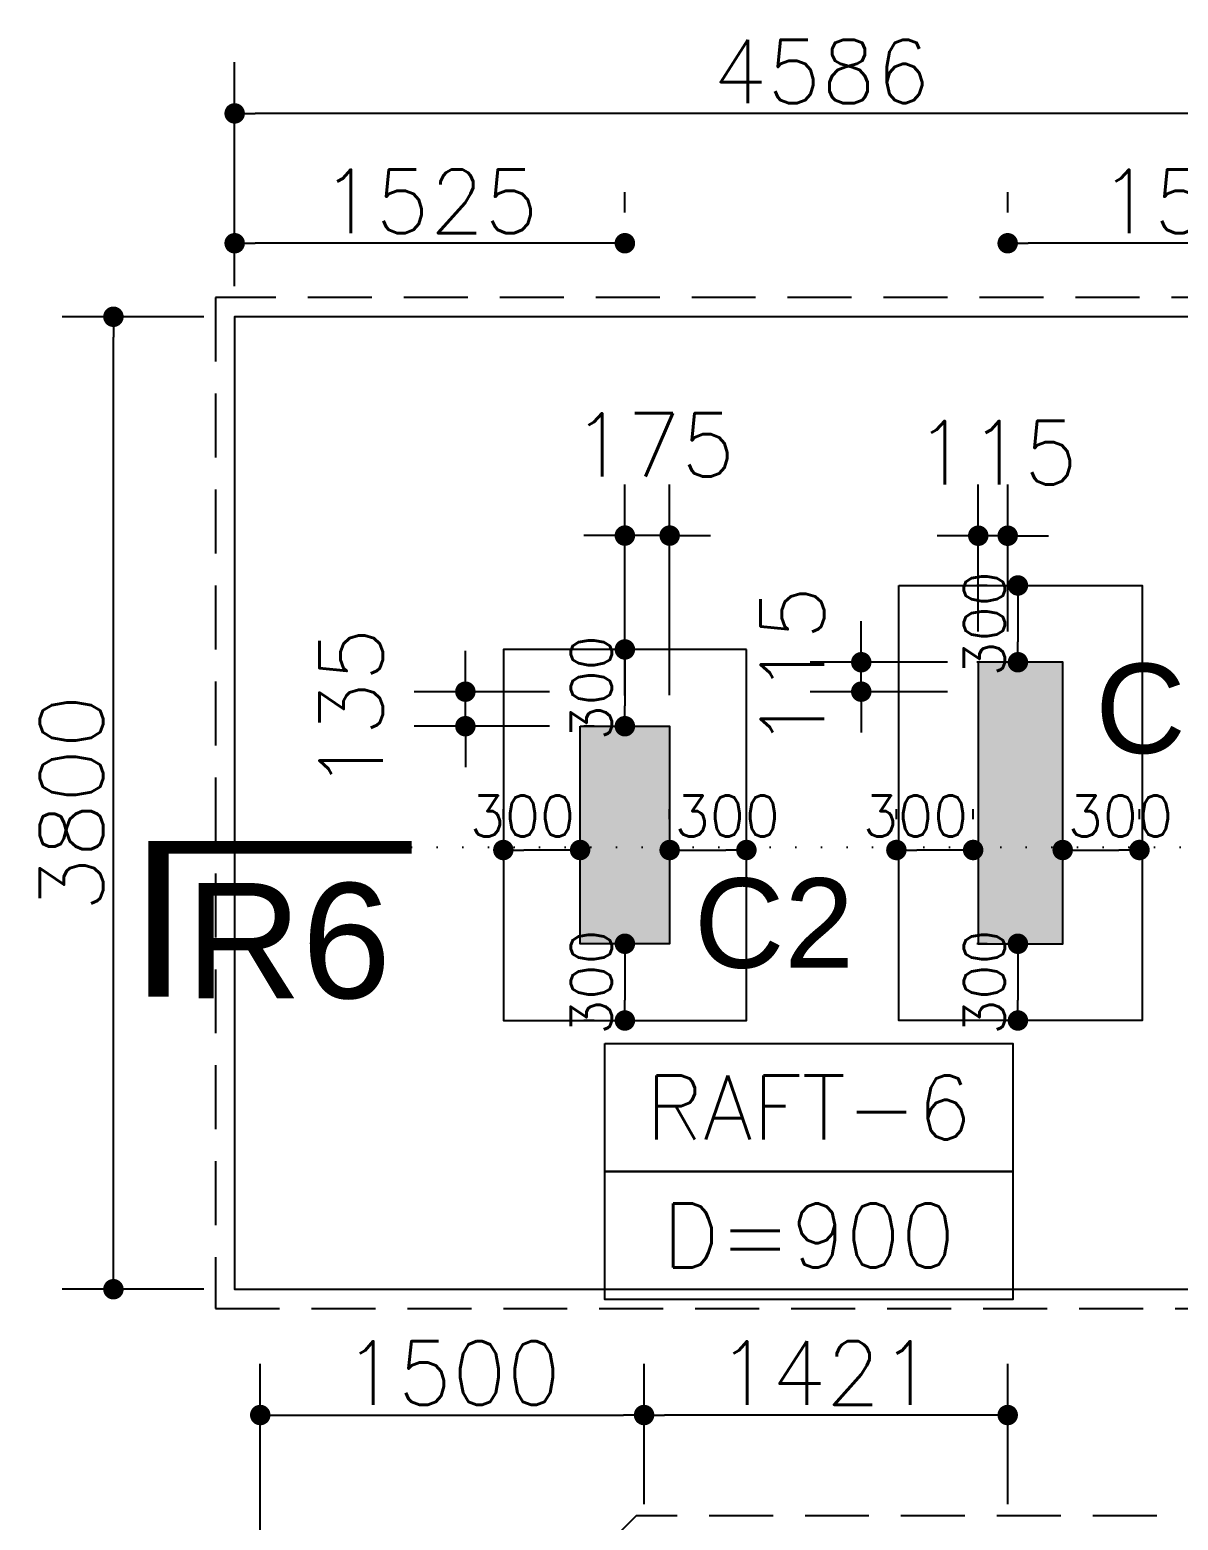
# Model space of a CAD drawing. Extents: x -200722 to 834823, y -494970 to 88783.
# Drawn here: x 509475 to 513963, y 33297 to 39121 of the extents above; entities that cross this region are included whole.
import ezdxf
from ezdxf.enums import TextEntityAlignment as Align

# ---------------------------------------------------------------- set-up
doc = ezdxf.new("R2010")
doc.units = 0
doc.header["$LTSCALE"] = 100
doc.header["$MEASUREMENT"] = 0
doc.header["$PDMODE"] = 34
doc.linetypes.add('DOT', pattern=[0.25, 0, -0.25])
doc.linetypes.add('HIDDEN', pattern=[0.375, 0.25, -0.125])
doc.layers.get('0').update_dxf_attribs({"linetype": 'CONTINUOUS'})
doc.layers.get('DEFPOINTS').update_dxf_attribs({"linetype": 'CONTINUOUS'})
for name, color, linetype in [('B_BOX', 11, 'CONTINUOUS'), ('BEAM', 4, 'CONTINUOUS'), ('COL. SHED. STEEL.', 6, 'CONTINUOUS'), ('COL_H', 235, 'CONTINUOUS'), ('DIM', 3, 'CONTINUOUS'), ('F_EXEC', 3, 'HIDDEN'), ('F_FTG1', 11, 'CONTINUOUS'), ('TEXT', 2, 'CONTINUOUS')]:
    doc.layers.add(name, color=color, linetype=linetype)
doc.styles.add('AR', font='arial.ttf')
doc.styles.add('ROMANS', font='romans.shx')
doc.styles.get("Standard").update_dxf_attribs({"font": 'simplex.shx'})
doc.styles.add('TIMES-N', font='arial.ttf')
doc.dimstyles.new('STANDARD$0', dxfattribs={"dimtxt": 2.5, "dimasz": 2.5, "dimexe": 2, "dimexo": 0.7, "dimgap": 0.9, "dimtad": 1, "dimdec": 0, "dimdsep": 46, "dimtxsty": 'ROMANS', "dimcen": 0.09, "dimclrd": 4, "dimclre": 4, "dimclrt": 3, "dimadec": 0, "dimazin": 0, "dimtfac": 1, "dimtdec": 0, "dimtmove": 0, "dimatfit": 3, "dimfxl": 1, "dimtolj": 1, "dimtzin": 0, "dimarcsym": 0})

# ---------------------------------------------------------------- blocks, each defined once
blk = doc.blocks.new('DOT')
at = {"color": 0, "linetype": 'ByBlock'}
blk.add_line((-0.5, 0), (-1, 0), dxfattribs=at)
at = {"color": 0, "linetype": 'ByBlock', "const_width": 0.5}
blk.add_lwpolyline([(-0.25, 0, 1), (0.25, 0, 1)], format="xyb", close=True, dxfattribs=at)
blk = doc.blocks.new('*D2330')
at = {"layer": 'BEAM', "color": 0, "lineweight": -2, "transparency": 16777216}
for p, q in [((510275.5, 38406.7), (510275.5, 38486.7)), ((511800.5, 38406.7), (511800.5, 38486.7)), ((511720.5, 38286.7), (510355.5, 38286.7))]:
    blk.add_line(p, q, dxfattribs=at)
at = {"layer": 'DEFPOINTS', "color": 0, "lineweight": -3, "transparency": 16777216}
for p in [(510275.5, 38286.7, 7446.6), (510275.5, 38286.7), (511800.5, 38286.7, 7446.6)]:
    blk.add_point(p, dxfattribs=at)
at = {"layer": 'BEAM', "color": 0, "lineweight": -2, "transparency": 16777216, "xscale": 80, "yscale": 80, "zscale": 80, "rotation": 180}
blk.add_blockref('DOT', (510275.5, 38286.7), dxfattribs=at)
at = {"layer": 'BEAM', "color": 0, "lineweight": -2, "transparency": 16777216, "xscale": 80, "yscale": 80, "zscale": 80}
blk.add_blockref('DOT', (511800.5, 38286.7), dxfattribs=at)
at = {"layer": 'BEAM', "color": 0, "transparency": 16777216, "insert": (511038, 38450.7), "char_height": 248, "attachment_point": 5}
blk.add_mtext('\\A1;1525', dxfattribs=at)
blk = doc.blocks.new('_DOT')
at = {"color": 0, "linetype": 'ByBlock'}
blk.add_line((-0.5, 0), (-1, 0), dxfattribs=at)
at = {"color": 0, "linetype": 'ByBlock', "const_width": 0.5}
blk.add_lwpolyline([(-0.25, 0, 1), (0.25, 0, 1)], format="xyb", close=True, dxfattribs=at)
blk = doc.blocks.new('*D2331')
at = {"layer": 'BEAM', "color": 0, "lineweight": -2, "transparency": 16777216}
for p, q in [((511177.2, 36614.4), (511177.2, 36694.4)), ((511505.5, 36534.4), (510977.2, 36534.4)), ((511177.2, 36399.4), (511177.2, 36534.4)), ((511505.5, 36399.4), (510977.2, 36399.4)), ((511177.2, 36319.4), (511177.2, 36239.4))]:
    blk.add_line(p, q, dxfattribs=at)
at = {"layer": 'DEFPOINTS', "color": 0, "lineweight": -3, "transparency": 16777216}
for p in [(511177.2, 36534.4), (511625.5, 36534.4, 7446.6), (511625.5, 36399.4, 7446.6)]:
    blk.add_point(p, dxfattribs=at)
at = {"layer": 'BEAM', "color": 0, "lineweight": -2, "transparency": 16777216, "xscale": 80, "yscale": 80, "zscale": 80}
for p, rotation in [((511177.2, 36534.4), 270), ((511177.2, 36399.4), 90)]:
    blk.add_blockref('DOT', p, dxfattribs=dict(at, rotation=rotation))
at = {"layer": 'BEAM', "color": 0, "transparency": 16777216, "insert": (510730.5, 36466.9), "char_height": 248, "attachment_point": 5, "rotation": 90}
blk.add_mtext('\\A1;135', dxfattribs=at)
blk = doc.blocks.new('*D2332')
at = {"layer": 'BEAM', "color": 0, "lineweight": -2, "transparency": 16777216}
for p, q in [((511800.5, 36519.8), (511800.5, 37344.3)), ((511975.5, 36520.3), (511975.5, 37344.3)), ((511720.5, 37144.3), (511640.5, 37144.3)), ((511975.5, 37144.3), (511800.5, 37144.3)), ((512055.5, 37144.3), (512135.5, 37144.3))]:
    blk.add_line(p, q, dxfattribs=at)
at = {"layer": 'DEFPOINTS', "color": 0, "lineweight": -3, "transparency": 16777216}
for p in [(511800.5, 37144.3), (511800.5, 36399.8, 7446.6), (511975.5, 36400.3, 7446.6)]:
    blk.add_point(p, dxfattribs=at)
at = {"layer": 'BEAM', "color": 0, "lineweight": -2, "transparency": 16777216, "xscale": 80, "yscale": 80, "zscale": 80}
blk.add_blockref('DOT', (511800.5, 37144.3), dxfattribs=at)
at = {"layer": 'BEAM', "color": 0, "lineweight": -2, "transparency": 16777216, "xscale": 80, "yscale": 80, "zscale": 80, "rotation": 180}
blk.add_blockref('DOT', (511975.5, 37144.3), dxfattribs=at)
at = {"layer": 'BEAM', "color": 0, "transparency": 16777216, "insert": (511913.6, 37498.7), "char_height": 248, "attachment_point": 5}
blk.add_mtext('\\A1;175', dxfattribs=at)
blk = doc.blocks.new('*D2333')
at = {"layer": 'BEAM', "color": 0, "lineweight": -2, "transparency": 16777216}
for p, q in [((512724.3, 36729.4), (512724.3, 36809.4)), ((513061.5, 36649.4), (512524.3, 36649.4)), ((512724.3, 36534.4), (512724.3, 36649.4)), ((513061.5, 36534.4), (512524.3, 36534.4)), ((512724.3, 36454.4), (512724.3, 36374.4))]:
    blk.add_line(p, q, dxfattribs=at)
at = {"layer": 'DEFPOINTS', "color": 0, "lineweight": -3, "transparency": 16777216}
for p in [(512724.3, 36649.4), (513181.5, 36649.4, 7446.6), (513181.5, 36534.4, 7446.6)]:
    blk.add_point(p, dxfattribs=at)
at = {"layer": 'BEAM', "color": 0, "lineweight": -2, "transparency": 16777216, "xscale": 80, "yscale": 80, "zscale": 80}
for p, rotation in [((512724.3, 36649.4), 270), ((512724.3, 36534.4), 90)]:
    blk.add_blockref('DOT', p, dxfattribs=dict(at, rotation=rotation))
at = {"layer": 'BEAM', "color": 0, "transparency": 16777216, "insert": (512455, 36629.8), "char_height": 248, "attachment_point": 5, "rotation": 90}
blk.add_mtext('\\A1;115', dxfattribs=at)
blk = doc.blocks.new('*D2334')
at = {"layer": 'BEAM', "color": 0, "lineweight": -2, "transparency": 16777216}
for p, q in [((513181.5, 36769.4), (513181.5, 37343.8)), ((513296.5, 36769.4), (513296.5, 37343.8)), ((513101.5, 37143.8), (513021.5, 37143.8)), ((513296.5, 37143.8), (513181.5, 37143.8)), ((513376.5, 37143.8), (513456.5, 37143.8))]:
    blk.add_line(p, q, dxfattribs=at)
at = {"layer": 'DEFPOINTS', "color": 0, "lineweight": -3, "transparency": 16777216}
for p in [(513181.5, 37143.8), (513181.5, 36649.4, 7446.6), (513296.5, 36649.4, 7446.6)]:
    blk.add_point(p, dxfattribs=at)
at = {"layer": 'BEAM', "color": 0, "lineweight": -2, "transparency": 16777216, "xscale": 80, "yscale": 80, "zscale": 80}
blk.add_blockref('DOT', (513181.5, 37143.8), dxfattribs=at)
at = {"layer": 'BEAM', "color": 0, "lineweight": -2, "transparency": 16777216, "xscale": 80, "yscale": 80, "zscale": 80, "rotation": 180}
blk.add_blockref('DOT', (513296.5, 37143.8), dxfattribs=at)
at = {"layer": 'BEAM', "color": 0, "transparency": 16777216, "insert": (513252.6, 37468.6), "char_height": 248, "attachment_point": 5}
blk.add_mtext('\\A1;115', dxfattribs=at)
blk = doc.blocks.new('*D2538')
at = {"layer": 'BEAM', "color": 0, "lineweight": -2, "transparency": 16777216}
for p, q in [((510275.5, 38119.4), (510275.5, 38994)), ((514861.5, 38119.4), (514861.5, 38994)), ((514781.5, 38794), (510355.5, 38794))]:
    blk.add_line(p, q, dxfattribs=at)
at = {"layer": 'DEFPOINTS', "color": 0, "lineweight": -3, "transparency": 16777216}
for p in [(510275.5, 38794), (510275.5, 37999.4, 7446.6), (514861.5, 37999.4, 7446.6)]:
    blk.add_point(p, dxfattribs=at)
at = {"layer": 'BEAM', "color": 0, "lineweight": -2, "transparency": 16777216, "xscale": 80, "yscale": 80, "zscale": 80, "rotation": 180}
blk.add_blockref('DOT', (510275.5, 38794), dxfattribs=at)
at = {"layer": 'BEAM', "color": 0, "lineweight": -2, "transparency": 16777216, "xscale": 80, "yscale": 80, "zscale": 80}
blk.add_blockref('DOT', (514861.5, 38794), dxfattribs=at)
at = {"layer": 'BEAM', "color": 0, "transparency": 16777216, "insert": (512568.5, 38958), "char_height": 248, "attachment_point": 5}
blk.add_mtext('\\A1;4586', dxfattribs=at)
blk = doc.blocks.new('*D2539')
at = {"layer": 'BEAM', "color": 0, "lineweight": -2, "transparency": 16777216}
for p, q in [((510155.5, 37999.4), (509601.7, 37999.4)), ((509801.7, 34279.4), (509801.7, 37919.4)), ((510155.5, 34199.4), (509601.7, 34199.4))]:
    blk.add_line(p, q, dxfattribs=at)
at = {"layer": 'DEFPOINTS', "color": 0, "lineweight": -3, "transparency": 16777216}
for p in [(509801.7, 37999.4), (510275.5, 37999.4, 7446.6), (510275.5, 34199.4, 7446.6)]:
    blk.add_point(p, dxfattribs=at)
at = {"layer": 'BEAM', "color": 0, "lineweight": -2, "transparency": 16777216, "xscale": 80, "yscale": 80, "zscale": 80}
for p, rotation in [((509801.7, 37999.4), 90), ((509801.7, 34199.4), 270)]:
    blk.add_blockref('DOT', p, dxfattribs=dict(at, rotation=rotation))
at = {"layer": 'BEAM', "color": 0, "transparency": 16777216, "insert": (509637.7, 36099.4), "char_height": 248, "attachment_point": 5, "rotation": 90}
blk.add_mtext('\\A1;3800', dxfattribs=at)
blk = doc.blocks.new('*D2568')
at = {"layer": 'BEAM', "color": 0, "lineweight": -2, "transparency": 16777216}
for p, q in [((513296.5, 38406.7), (513296.5, 38486.7)), ((514861.5, 38406.7), (514861.5, 38486.7)), ((514781.5, 38286.7), (513376.5, 38286.7))]:
    blk.add_line(p, q, dxfattribs=at)
at = {"layer": 'DEFPOINTS', "color": 0, "lineweight": -3, "transparency": 16777216}
for p in [(513296.5, 38286.7, 7446.6), (513296.5, 38286.7), (514861.5, 38286.7, 7446.6)]:
    blk.add_point(p, dxfattribs=at)
at = {"layer": 'BEAM', "color": 0, "lineweight": -2, "transparency": 16777216, "xscale": 80, "yscale": 80, "zscale": 80, "rotation": 180}
blk.add_blockref('DOT', (513296.5, 38286.7), dxfattribs=at)
at = {"layer": 'BEAM', "color": 0, "lineweight": -2, "transparency": 16777216, "xscale": 80, "yscale": 80, "zscale": 80}
blk.add_blockref('DOT', (514861.5, 38286.7), dxfattribs=at)
at = {"layer": 'BEAM', "color": 0, "transparency": 16777216, "insert": (514079, 38450.7), "char_height": 248, "attachment_point": 5}
blk.add_mtext('\\A1;1565', dxfattribs=at)
blk = doc.blocks.new('*D2768')
at = {"layer": 'BEAM', "color": 0, "lineweight": -2, "transparency": 16777216}
for p, q in [((510375.5, 31859.4), (510375.5, 33907.8)), ((511875.5, 33359.4), (511875.5, 33907.8)), ((510455.5, 33707.8), (511795.5, 33707.8))]:
    blk.add_line(p, q, dxfattribs=at)
at = {"layer": 'DEFPOINTS', "color": 0, "lineweight": -3, "transparency": 16777216}
for p in [(511875.5, 33707.8), (511875.5, 33239.4, 7446.6), (510375.5, 31739.4, 7446.6)]:
    blk.add_point(p, dxfattribs=at)
at = {"layer": 'BEAM', "color": 0, "lineweight": -2, "transparency": 16777216, "xscale": 80, "yscale": 80, "zscale": 80, "rotation": 180}
blk.add_blockref('DOT', (510375.5, 33707.8), dxfattribs=at)
at = {"layer": 'BEAM', "color": 0, "lineweight": -2, "transparency": 16777216, "xscale": 80, "yscale": 80, "zscale": 80}
blk.add_blockref('DOT', (511875.5, 33707.8), dxfattribs=at)
at = {"layer": 'BEAM', "color": 0, "transparency": 16777216, "insert": (511125.5, 33871.8), "char_height": 248, "attachment_point": 5}
blk.add_mtext('\\A1;1500', dxfattribs=at)
blk = doc.blocks.new('*D2771')
at = {"layer": 'BEAM', "color": 0, "lineweight": -2, "transparency": 16777216}
for p, q in [((511875.5, 33359.4), (511875.5, 33907.8)), ((513296.5, 33359.4), (513296.5, 33907.8)), ((513216.5, 33707.8), (511955.5, 33707.8))]:
    blk.add_line(p, q, dxfattribs=at)
at = {"layer": 'DEFPOINTS', "color": 0, "lineweight": -3, "transparency": 16777216}
for p in [(511875.5, 33707.8), (511875.5, 33239.4, 7446.6), (513296.5, 33239.4, 7446.6)]:
    blk.add_point(p, dxfattribs=at)
at = {"layer": 'BEAM', "color": 0, "lineweight": -2, "transparency": 16777216, "xscale": 80, "yscale": 80, "zscale": 80, "rotation": 180}
blk.add_blockref('DOT', (511875.5, 33707.8), dxfattribs=at)
at = {"layer": 'BEAM', "color": 0, "lineweight": -2, "transparency": 16777216, "xscale": 80, "yscale": 80, "zscale": 80}
blk.add_blockref('DOT', (513296.5, 33707.8), dxfattribs=at)
at = {"layer": 'BEAM', "color": 0, "transparency": 16777216, "insert": (512586, 33871.8), "char_height": 248, "attachment_point": 5}
blk.add_mtext('\\A1;1421', dxfattribs=at)
blk = doc.blocks.new('*D2854')
at = {"layer": 'BEAM', "color": 0, "lineweight": -2, "transparency": 16777216}
for p, q in [((511975.5, 36035.7), (511975.5, 36075.7)), ((512275.5, 36035.7), (512275.5, 36075.7)), ((512055.5, 35915.7), (512195.5, 35915.7))]:
    blk.add_line(p, q, dxfattribs=at)
at = {"layer": 'DEFPOINTS', "color": 0, "lineweight": -3, "transparency": 16777216}
for p in [(511975.5, 35915.7, 7446.6), (512275.5, 35915.7, 7446.6), (512275.5, 35915.7)]:
    blk.add_point(p, dxfattribs=at)
at = {"layer": 'BEAM', "color": 0, "lineweight": -2, "transparency": 16777216, "xscale": 80, "yscale": 80, "zscale": 80, "rotation": 180}
blk.add_blockref('DOT', (511975.5, 35915.7), dxfattribs=at)
at = {"layer": 'BEAM', "color": 0, "lineweight": -2, "transparency": 16777216, "xscale": 80, "yscale": 80, "zscale": 80}
blk.add_blockref('DOT', (512275.5, 35915.7), dxfattribs=at)
at = {"layer": 'BEAM', "color": 0, "transparency": 16777216, "insert": (512200.7, 36048.6), "char_height": 160, "attachment_point": 5}
blk.add_mtext('\\A1;300', dxfattribs=at)
blk = doc.blocks.new('*D2855')
at = {"layer": 'BEAM', "color": 0, "lineweight": -2, "transparency": 16777216}
for p, q in [((511325.5, 36035.7), (511325.5, 36075.7)), ((511625.5, 36035.7), (511625.5, 36075.7)), ((511545.5, 35915.7), (511405.5, 35915.7))]:
    blk.add_line(p, q, dxfattribs=at)
at = {"layer": 'DEFPOINTS', "color": 0, "lineweight": -3, "transparency": 16777216}
for p in [(511325.5, 35915.7, 7446.6), (511325.5, 35915.7), (511625.5, 35915.7, 7446.6)]:
    blk.add_point(p, dxfattribs=at)
at = {"layer": 'BEAM', "color": 0, "lineweight": -2, "transparency": 16777216, "xscale": 80, "yscale": 80, "zscale": 80, "rotation": 180}
blk.add_blockref('DOT', (511325.5, 35915.7), dxfattribs=at)
at = {"layer": 'BEAM', "color": 0, "lineweight": -2, "transparency": 16777216, "xscale": 80, "yscale": 80, "zscale": 80}
blk.add_blockref('DOT', (511625.5, 35915.7), dxfattribs=at)
at = {"layer": 'BEAM', "color": 0, "transparency": 16777216, "insert": (511400.4, 36048.6), "char_height": 160, "attachment_point": 5}
blk.add_mtext('\\A1;300', dxfattribs=at)
blk = doc.blocks.new('*D2856')
at = {"layer": 'BEAM', "color": 0, "lineweight": -2, "transparency": 16777216}
for p, q in [((511680.5, 35549.4), (511640.5, 35549.4)), ((511800.5, 35469.4), (511800.5, 35329.4)), ((511680.5, 35249.4), (511640.5, 35249.4))]:
    blk.add_line(p, q, dxfattribs=at)
at = {"layer": 'DEFPOINTS', "color": 0, "lineweight": -3, "transparency": 16777216}
for p in [(511800.5, 35549.4, 7446.6), (511800.5, 35249.4, 7446.6), (511800.5, 35249.4)]:
    blk.add_point(p, dxfattribs=at)
at = {"layer": 'BEAM', "color": 0, "lineweight": -2, "transparency": 16777216, "xscale": 80, "yscale": 80, "zscale": 80}
for p, rotation in [((511800.5, 35549.4), 90), ((511800.5, 35249.4), 270)]:
    blk.add_blockref('DOT', p, dxfattribs=dict(at, rotation=rotation))
at = {"layer": 'BEAM', "color": 0, "transparency": 16777216, "insert": (511669.1, 35399.4), "char_height": 160, "attachment_point": 5, "rotation": 90}
blk.add_mtext('\\A1;300', dxfattribs=at)
blk = doc.blocks.new('*D2857')
at = {"layer": 'BEAM', "color": 0, "lineweight": -2, "transparency": 16777216}
for p, q in [((511680.5, 36699.4), (511640.5, 36699.4)), ((511800.5, 36619.4), (511800.5, 36479.4)), ((511680.5, 36399.4), (511640.5, 36399.4))]:
    blk.add_line(p, q, dxfattribs=at)
at = {"layer": 'DEFPOINTS', "color": 0, "lineweight": -3, "transparency": 16777216}
for p in [(511800.5, 36699.4, 7446.6), (511800.5, 36399.4, 7446.6), (511800.5, 36399.4)]:
    blk.add_point(p, dxfattribs=at)
at = {"layer": 'BEAM', "color": 0, "lineweight": -2, "transparency": 16777216, "xscale": 80, "yscale": 80, "zscale": 80}
for p, rotation in [((511800.5, 36699.4), 90), ((511800.5, 36399.4), 270)]:
    blk.add_blockref('DOT', p, dxfattribs=dict(at, rotation=rotation))
at = {"layer": 'BEAM', "color": 0, "transparency": 16777216, "insert": (511669.1, 36549.4), "char_height": 160, "attachment_point": 5, "rotation": 90}
blk.add_mtext('\\A1;300', dxfattribs=at)
blk = doc.blocks.new('*D2858')
at = {"layer": 'BEAM', "color": 0, "lineweight": -2, "transparency": 16777216}
for p, q in [((513511.5, 36035.7), (513511.5, 36075.7)), ((513811.5, 36035.7), (513811.5, 36075.7)), ((513591.5, 35915.7), (513731.5, 35915.7))]:
    blk.add_line(p, q, dxfattribs=at)
at = {"layer": 'DEFPOINTS', "color": 0, "lineweight": -3, "transparency": 16777216}
for p in [(513511.5, 35915.7, 7446.6), (513811.5, 35915.7, 7446.6), (513811.5, 35915.7)]:
    blk.add_point(p, dxfattribs=at)
at = {"layer": 'BEAM', "color": 0, "lineweight": -2, "transparency": 16777216, "xscale": 80, "yscale": 80, "zscale": 80, "rotation": 180}
blk.add_blockref('DOT', (513511.5, 35915.7), dxfattribs=at)
at = {"layer": 'BEAM', "color": 0, "lineweight": -2, "transparency": 16777216, "xscale": 80, "yscale": 80, "zscale": 80}
blk.add_blockref('DOT', (513811.5, 35915.7), dxfattribs=at)
at = {"layer": 'BEAM', "color": 0, "transparency": 16777216, "insert": (513736.7, 36048.6), "char_height": 160, "attachment_point": 5}
blk.add_mtext('\\A1;300', dxfattribs=at)
blk = doc.blocks.new('*D2859')
at = {"layer": 'BEAM', "color": 0, "lineweight": -2, "transparency": 16777216}
for p, q in [((512861.5, 36035.7), (512861.5, 36075.7)), ((513161.5, 36035.7), (513161.5, 36075.7)), ((513081.5, 35915.7), (512941.5, 35915.7))]:
    blk.add_line(p, q, dxfattribs=at)
at = {"layer": 'DEFPOINTS', "color": 0, "lineweight": -3, "transparency": 16777216}
for p in [(512861.5, 35915.7, 7446.6), (512861.5, 35915.7), (513161.5, 35915.7, 7446.6)]:
    blk.add_point(p, dxfattribs=at)
at = {"layer": 'BEAM', "color": 0, "lineweight": -2, "transparency": 16777216, "xscale": 80, "yscale": 80, "zscale": 80, "rotation": 180}
blk.add_blockref('DOT', (512861.5, 35915.7), dxfattribs=at)
at = {"layer": 'BEAM', "color": 0, "lineweight": -2, "transparency": 16777216, "xscale": 80, "yscale": 80, "zscale": 80}
blk.add_blockref('DOT', (513161.5, 35915.7), dxfattribs=at)
at = {"layer": 'BEAM', "color": 0, "transparency": 16777216, "insert": (512936.4, 36048.6), "char_height": 160, "attachment_point": 5}
blk.add_mtext('\\A1;300', dxfattribs=at)
blk = doc.blocks.new('*D2860')
at = {"layer": 'BEAM', "color": 0, "lineweight": -2, "transparency": 16777216}
for p, q in [((513216.5, 35549.4), (513176.5, 35549.4)), ((513336.5, 35469.4), (513336.5, 35329.4)), ((513216.5, 35249.4), (513176.5, 35249.4))]:
    blk.add_line(p, q, dxfattribs=at)
at = {"layer": 'DEFPOINTS', "color": 0, "lineweight": -3, "transparency": 16777216}
for p in [(513336.5, 35549.4, 7446.6), (513336.5, 35249.4, 7446.6), (513336.5, 35249.4)]:
    blk.add_point(p, dxfattribs=at)
at = {"layer": 'BEAM', "color": 0, "lineweight": -2, "transparency": 16777216, "xscale": 80, "yscale": 80, "zscale": 80}
for p, rotation in [((513336.5, 35549.4), 90), ((513336.5, 35249.4), 270)]:
    blk.add_blockref('DOT', p, dxfattribs=dict(at, rotation=rotation))
at = {"layer": 'BEAM', "color": 0, "transparency": 16777216, "insert": (513205.1, 35399.4), "char_height": 160, "attachment_point": 5, "rotation": 90}
blk.add_mtext('\\A1;300', dxfattribs=at)
blk = doc.blocks.new('*D2861')
at = {"layer": 'BEAM', "color": 0, "lineweight": -2, "transparency": 16777216}
for p, q in [((513216.5, 36949.4), (513176.5, 36949.4)), ((513336.5, 36869.4), (513336.5, 36729.4)), ((513216.5, 36649.4), (513176.5, 36649.4))]:
    blk.add_line(p, q, dxfattribs=at)
at = {"layer": 'DEFPOINTS', "color": 0, "lineweight": -3, "transparency": 16777216}
for p in [(513336.5, 36949.4, 7446.6), (513336.5, 36649.4, 7446.6), (513336.5, 36649.4)]:
    blk.add_point(p, dxfattribs=at)
at = {"layer": 'BEAM', "color": 0, "lineweight": -2, "transparency": 16777216, "xscale": 80, "yscale": 80, "zscale": 80}
for p, rotation in [((513336.5, 36949.4), 90), ((513336.5, 36649.4), 270)]:
    blk.add_blockref('DOT', p, dxfattribs=dict(at, rotation=rotation))
at = {"layer": 'BEAM', "color": 0, "transparency": 16777216, "insert": (513205.1, 36799.4), "char_height": 160, "attachment_point": 5, "rotation": 90}
blk.add_mtext('\\A1;300', dxfattribs=at)

msp = doc.modelspace()

# ---------------------------------------------------------------- hatches: boundary and pattern name
at = {"layer": 'COL_H', "ltscale": 0.4, "true_color": 0x000000}
for points in [[(513181.5, 36649.4), (513181.5, 35549.4), (513511.5, 35549.4), (513511.5, 36649.4)], [(511625.5, 36399.4), (511975.5, 36399.4), (511975.5, 35549.4), (511625.5, 35549.4)]]:
    msp.add_hatch(color=18, dxfattribs=at).paths.add_polyline_path(points)

# ---------------------------------------------------------------- linework, layer by layer
at = {"color": 1, "linetype": 'DOT', "ltscale": 4}
msp.add_line((510966.9, 35926.3, 7446.6), (514603.7, 35926.3, 7446.6), dxfattribs=at)
at = {"layer": 'B_BOX', "color": 18, "ltscale": 0.4, "true_color": 0x000000, "elevation": 7446.6}
for points in [[(512871.5, 36949.4), (513821.5, 36949.4), (513821.5, 35249.4), (512871.5, 35249.4)], [(512275.5, 36699.4), (511325.5, 36699.4), (511325.5, 35249.4), (512275.5, 35249.4)]]:
    msp.add_lwpolyline(points, close=True, dxfattribs=at)
at = {"layer": 'COL. SHED. STEEL.', "color": 18, "ltscale": 500, "true_color": 0x000000, "elevation": 7446.6}
for points in [[(513181.5, 36649.4), (513181.5, 35549.4), (513511.5, 35549.4), (513511.5, 36649.4), (513181.5, 36649.4)], [(511625.5, 36399.4), (511975.5, 36399.4), (511975.5, 35549.4), (511625.5, 35549.4), (511625.5, 36399.4)]]:
    msp.add_lwpolyline(points, dxfattribs=at)
at = {"layer": 'DIM', "color": 1, "elevation": 7446.6}
msp.add_lwpolyline([(509977.8, 35343.2, 80, 80, 0), (509977.8, 35926.3, 50, 50, 0), (510966.9, 35926.3, 50, 50, 0)], format="xyseb", dxfattribs=at)
at = {"layer": 'F_EXEC', "color": 18, "ltscale": 10, "true_color": 0x000000, "elevation": 7446.6}
msp.add_lwpolyline([(514936.5, 38074.4), (510200.5, 38074.4), (510200.5, 34124.4), (514936.5, 34124.4)], close=True, dxfattribs=at)
msp.add_lwpolyline([(516129.5, 33314.4), (511844.5, 33314.4), (510300.5, 31770.4), (510300.5, 25944.4)], dxfattribs=at)
at = {"layer": 'F_FTG1', "color": 18, "ltscale": 0.4, "true_color": 0x000000, "elevation": 7446.6}
msp.add_lwpolyline([(514861.5, 37999.4), (510275.5, 37999.4), (510275.5, 34199.4), (514861.5, 34199.4)], close=True, dxfattribs=at)
at = {"layer": 'TEXT', "color": 18, "true_color": 0x000000}
for points in [[(511722.1, 35159.3), (513316, 35159.3), (513316, 34659.4), (511722.1, 34659.4)], [(511722.1, 34659.4), (513316, 34659.4), (513316, 34159.6), (511722.1, 34159.6)]]:
    msp.add_lwpolyline(points, close=True, dxfattribs=at)

# ---------------------------------------------------------------- texts
at = {"layer": 'TEXT', "color": 18, "true_color": 0x000000, "style": 'AR'}
for s, p in [('C1', (513638.9, 36294.1, 11445.3)), ('C2', (512070.8, 35455.4))]:
    msp.add_text(s, height=350, dxfattribs=at).set_placement(p)
at = {"layer": 'TEXT', "color": 18, "true_color": 0x000000, "style": 'TIMES-N'}
msp.add_text('R6', height=450, dxfattribs=at).set_placement((510083.4, 35561.6, 7446.6), align=Align.MIDDLE_LEFT)
at = {"layer": 'TEXT', "color": 18, "true_color": 0x000000}
for s, p in [('RAFT-6', (512519, 34909.4)), ('D=900', (512519, 34409.5))]:
    msp.add_text(s, height=250, dxfattribs=at).set_placement(p, align=Align.MIDDLE)

# ---------------------------------------------------------------- dimensions: what is measured, and where the dimension line sits
at = {"layer": 'BEAM', "color": 18, "true_color": 0x000000}
for base, p1, p2, picture, middle in [((510275.5, 38794), (514861.5, 37999.4, 7446.6), (510275.5, 37999.4, 7446.6), '*D2538', (512568.5, 38958)), ((510275.5, 38286.7, -7446.6), (511800.5, 38286.7), (510275.5, 38286.7), '*D2330', (511038, 38450.7, -7446.6)), ((513296.5, 38286.7), (514861.5, 38286.7, 7446.6), (513296.5, 38286.7, 7446.6), '*D2568', (514079, 38450.7))]:
    dim = msp.add_linear_dim(base=base, p1=p1, p2=p2, dimstyle='STANDARD$0', override={"dimscale": 8, "dimtxt": 31, "dimasz": 10, "dimexe": 25, "dimexo": 15, "dimgap": 5, "dimzin": 3, "dimtxsty": 'Standard', "dimblk": 'DOT', "dimcen": 3, "dimdle": 1, "dimclrd": 0, "dimclre": 0, "dimclrt": 0, "dimtmove": 2, "dimldrblk": 'DOT', "dimtzin": 3}, dxfattribs=at)
    dim.commit()
    dim.dimension.update_dxf_attribs({"geometry": picture, "text_midpoint": middle})
for base, p1, p2, angle, picture, middle in [((509801.7, 37999.4), (510275.5, 34199.4, 7446.6), (510275.5, 37999.4, 7446.6), 90, '*D2539', (509637.7, 36099.4)), ((511875.5, 33707.8), (510375.5, 31739.4, 7446.6), (511875.5, 33239.4, 7446.6), 180, '*D2768', (511125.5, 33871.8)), ((511875.5, 33707.8), (513296.5, 33239.4, 7446.6), (511875.5, 33239.4, 7446.6), 0, '*D2771', (512586, 33871.8))]:
    dim = msp.add_linear_dim(base=base, p1=p1, p2=p2, angle=angle, dimstyle='STANDARD$0', override={"dimscale": 8, "dimtxt": 31, "dimasz": 10, "dimexe": 25, "dimexo": 15, "dimgap": 5, "dimzin": 3, "dimtxsty": 'Standard', "dimblk": 'DOT', "dimcen": 3, "dimdle": 1, "dimclrd": 0, "dimclre": 0, "dimclrt": 0, "dimtmove": 2, "dimldrblk": 'DOT', "dimtzin": 3}, dxfattribs=at)
    dim.commit()
    dim.dimension.update_dxf_attribs({"geometry": picture, "text_midpoint": middle})
for base, p1, p2, angle, override, picture, middle in [((511800.5, 37144.3), (511975.5, 36400.3, 7446.6), (511800.5, 36399.8, 7446.6), 180, {"dimscale": 8, "dimtxt": 31, "dimasz": 10, "dimexe": 25, "dimexo": 15, "dimgap": 5, "dimzin": 3, "dimtxsty": 'Standard', "dimblk": 'DOT', "dimcen": 3, "dimdle": 1, "dimclrd": 0, "dimclre": 0, "dimclrt": 0, "dimtmove": 2, "dimldrblk": 'DOT', "dimtzin": 3}, '*D2332', (511913.6, 37498.7)), ((513181.5, 37143.8), (513296.5, 36649.4, 7446.6), (513181.5, 36649.4, 7446.6), 180, {"dimscale": 8, "dimtxt": 31, "dimasz": 10, "dimexe": 25, "dimexo": 15, "dimgap": 5, "dimzin": 3, "dimtxsty": 'Standard', "dimblk": 'DOT', "dimcen": 3, "dimdle": 1, "dimclrd": 0, "dimclre": 0, "dimclrt": 0, "dimtmove": 2, "dimldrblk": 'DOT', "dimtzin": 3}, '*D2334', (513252.6, 37468.6)), ((513336.5, 36649.4), (513336.5, 36949.4, 7446.6), (513336.5, 36649.4, 7446.6), 90, {"dimscale": 8, "dimtxt": 20, "dimasz": 10, "dimexe": 20, "dimexo": 15, "dimgap": 5, "dimzin": 3, "dimtxsty": 'Standard', "dimblk": 'DOT', "dimcen": 3, "dimdle": 1, "dimclrd": 0, "dimclre": 0, "dimclrt": 0, "dimtmove": 2, "dimldrblk": 'DOT', "dimtzin": 3}, '*D2861', (513205.1, 36799.4)), ((512724.3, 36649.4), (513181.5, 36534.4, 7446.6), (513181.5, 36649.4, 7446.6), 90, {"dimscale": 8, "dimtxt": 31, "dimasz": 10, "dimexe": 25, "dimexo": 15, "dimgap": 5, "dimzin": 3, "dimtxsty": 'Standard', "dimblk": 'DOT', "dimcen": 3, "dimdle": 1, "dimclrd": 0, "dimclre": 0, "dimclrt": 0, "dimtmove": 2, "dimldrblk": 'DOT', "dimtzin": 3}, '*D2333', (512455, 36629.8)), ((511177.2, 36534.4), (511625.5, 36399.4, 7446.6), (511625.5, 36534.4, 7446.6), 90, {"dimscale": 8, "dimtxt": 31, "dimasz": 10, "dimexe": 25, "dimexo": 15, "dimgap": 5, "dimzin": 3, "dimtxsty": 'Standard', "dimblk": 'DOT', "dimcen": 3, "dimdle": 1, "dimclrd": 0, "dimclre": 0, "dimclrt": 0, "dimtmove": 2, "dimldrblk": 'DOT', "dimtzin": 3}, '*D2331', (510730.5, 36466.9)), ((511800.5, 36399.4), (511800.5, 36699.4, 7446.6), (511800.5, 36399.4, 7446.6), 90, {"dimscale": 8, "dimtxt": 20, "dimasz": 10, "dimexe": 20, "dimexo": 15, "dimgap": 5, "dimzin": 3, "dimtxsty": 'Standard', "dimblk": 'DOT', "dimcen": 3, "dimdle": 1, "dimclrd": 0, "dimclre": 0, "dimclrt": 0, "dimtmove": 2, "dimldrblk": 'DOT', "dimtzin": 3}, '*D2857', (511669.1, 36549.4)), ((511325.5, 35915.7), (511625.5, 35915.7, 7446.6), (511325.5, 35915.7, 7446.6), 180, {"dimscale": 8, "dimtxt": 20, "dimasz": 10, "dimexe": 20, "dimexo": 15, "dimgap": 5, "dimzin": 3, "dimtxsty": 'Standard', "dimblk": 'DOT', "dimcen": 3, "dimdle": 1, "dimclrd": 0, "dimclre": 0, "dimclrt": 0, "dimtmove": 2, "dimldrblk": 'DOT', "dimtzin": 3}, '*D2855', (511400.4, 36048.6)), ((512861.5, 35915.7), (513161.5, 35915.7, 7446.6), (512861.5, 35915.7, 7446.6), 180, {"dimscale": 8, "dimtxt": 20, "dimasz": 10, "dimexe": 20, "dimexo": 15, "dimgap": 5, "dimzin": 3, "dimtxsty": 'Standard', "dimblk": 'DOT', "dimcen": 3, "dimdle": 1, "dimclrd": 0, "dimclre": 0, "dimclrt": 0, "dimtmove": 2, "dimldrblk": 'DOT', "dimtzin": 3}, '*D2859', (512936.4, 36048.6)), ((511800.5, 35249.4), (511800.5, 35549.4, 7446.6), (511800.5, 35249.4, 7446.6), 90, {"dimscale": 8, "dimtxt": 20, "dimasz": 10, "dimexe": 20, "dimexo": 15, "dimgap": 5, "dimzin": 3, "dimtxsty": 'Standard', "dimblk": 'DOT', "dimcen": 3, "dimdle": 1, "dimclrd": 0, "dimclre": 0, "dimclrt": 0, "dimtmove": 2, "dimldrblk": 'DOT', "dimtzin": 3}, '*D2856', (511669.1, 35399.4)), ((513336.5, 35249.4), (513336.5, 35549.4, 7446.6), (513336.5, 35249.4, 7446.6), 90, {"dimscale": 8, "dimtxt": 20, "dimasz": 10, "dimexe": 20, "dimexo": 15, "dimgap": 5, "dimzin": 3, "dimtxsty": 'Standard', "dimblk": 'DOT', "dimcen": 3, "dimdle": 1, "dimclrd": 0, "dimclre": 0, "dimclrt": 0, "dimtmove": 2, "dimldrblk": 'DOT', "dimtzin": 3}, '*D2860', (513205.1, 35399.4))]:
    dim = msp.add_linear_dim(base=base, p1=p1, p2=p2, angle=angle, dimstyle='STANDARD$0', override=override, dxfattribs=at)
    dim.commit()
    dim.dimension.update_dxf_attribs({"geometry": picture, "text_midpoint": middle, "dimtype": 160})
for base, p1, p2, picture, middle in [((512275.5, 35915.7), (511975.5, 35915.7, 7446.6), (512275.5, 35915.7, 7446.6), '*D2854', (512200.7, 36048.6)), ((513811.5, 35915.7), (513511.5, 35915.7, 7446.6), (513811.5, 35915.7, 7446.6), '*D2858', (513736.7, 36048.6))]:
    dim = msp.add_linear_dim(base=base, p1=p1, p2=p2, dimstyle='STANDARD$0', override={"dimscale": 8, "dimtxt": 20, "dimasz": 10, "dimexe": 20, "dimexo": 15, "dimgap": 5, "dimzin": 3, "dimtxsty": 'Standard', "dimblk": 'DOT', "dimcen": 3, "dimdle": 1, "dimclrd": 0, "dimclre": 0, "dimclrt": 0, "dimtmove": 2, "dimldrblk": 'DOT', "dimtzin": 3}, dxfattribs=at)
    dim.commit()
    dim.dimension.update_dxf_attribs({"geometry": picture, "text_midpoint": middle, "dimtype": 160})

doc.saveas('drawing.dxf')
